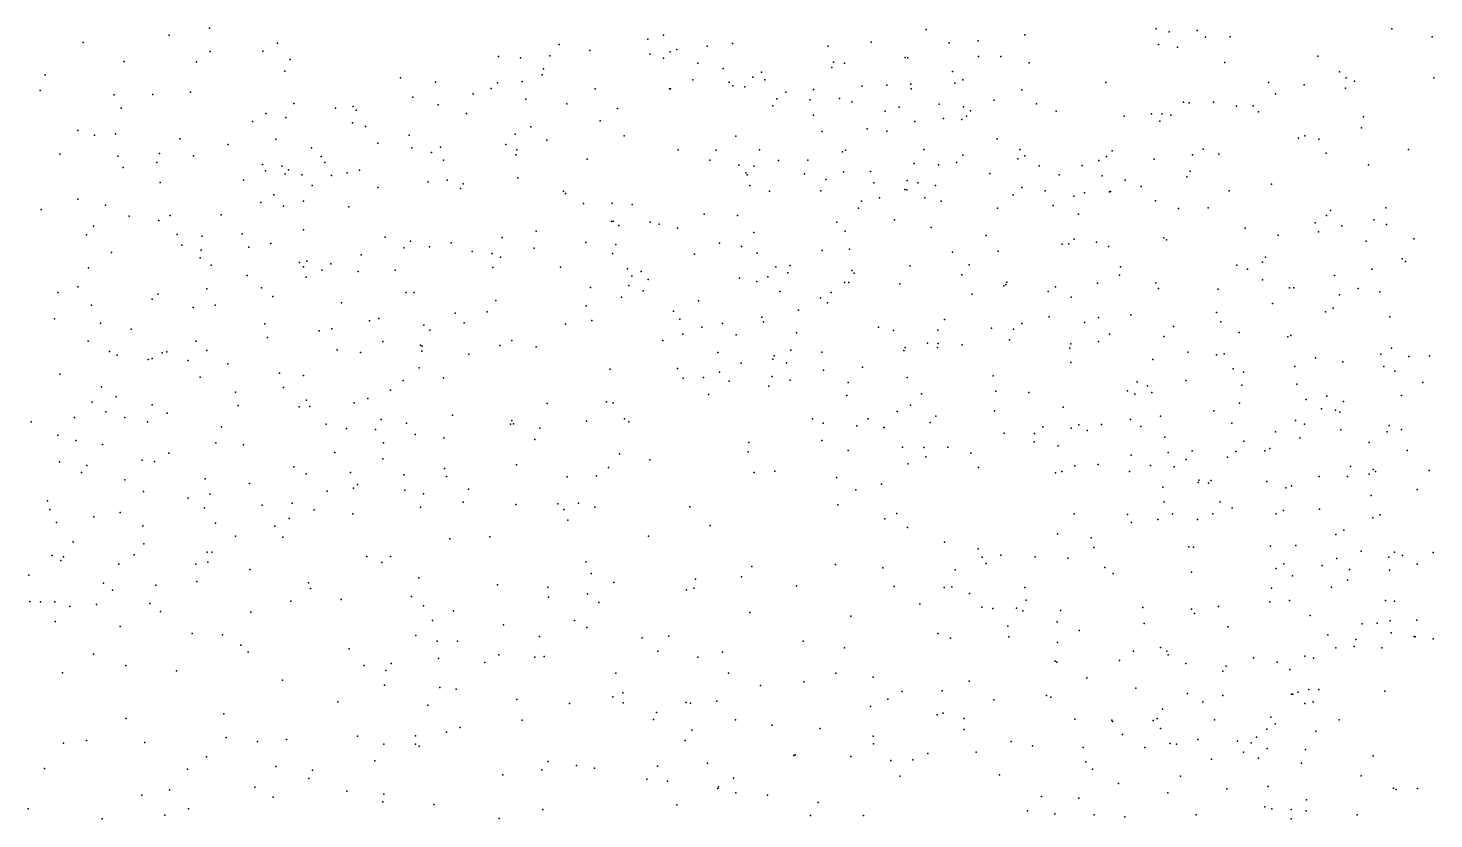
# Model space of a CAD drawing. Header units: metres. Extents: x -23.9 to 23.9, y -28.5 to 28.5.
# Drawn here: x -4.484 to -2.993, y 0.013 to 0.851 of the extents above; entities that cross this region are included whole.
import ezdxf

# ---------------------------------------------------------------- set-up
doc = ezdxf.new("R2010")
doc.units = ezdxf.units.M

msp = doc.modelspace()

# ---------------------------------------------------------------- linework, layer by layer
for p in [(-4.2916, 0.8506, 27.2828), (-3.2875, 0.8498, 25.1415), (-3.0378, 0.85, 27.8034), (-4.4256, 0.8354, 27.0883), (-4.3344, 0.8432, 27.186), (-3.8268, 0.8388, -9.1195), (-3.81, 0.8431, -9.0171), (-3.59, 0.8359, 26.3895), (-3.5315, 0.8492, 24.8293), (-3.5071, 0.8349, -6.6444), (-3.4763, 0.8371, 24.9382), (-3.427, 0.8434, 11.3718), (-3.274, 0.8466, -9.2081), (-3.244, 0.8481, 27.7442), (-3.2352, 0.8411, -5.3728), (-3.209, 0.8413, -9.4995), (-2.9948, 0.8415, 12.1746), (-4.2908, 0.8259, -6.9426), (-4.2351, 0.8263, 25.1664), (-4.2195, 0.8347, 25.0382), (-3.9852, 0.8206, -9.0653), (-3.9307, 0.8211, -8.943), (-3.9206, 0.8333, -9.0406), (-3.8883, 0.8268, -9.1637), (-3.8245, 0.8229, -9.2271), (-3.8029, 0.8255, -6.4762), (-3.7958, 0.8281, 25.39), (-3.7639, 0.8316, -8.9529), (-3.7368, 0.8343, -5.4971), (-3.6354, 0.8316, 11.8376), (-3.476, 0.8205, 26.0579), (-3.4525, 0.8205, 21.7764), (-3.2851, 0.8333, 10.8537), (-3.2649, 0.8306, -9.0874), (-3.1163, 0.8208, 10.8123), (-4.3822, 0.8154, 24.4191), (-4.3055, 0.8148, 24.536), (-4.206, 0.8175, 27.5222), (-3.9617, 0.8192, -9.1502), (-3.9374, 0.8075, 27.7693), (-3.81, 0.8186, -8.8713), (-3.7736, 0.8134, 18.2177), (-3.7467, 0.8077, -9.2573), (-3.6314, 0.809, 3.3098), (-3.6299, 0.8146, -9.1292), (-3.6181, 0.8135, -9.0131), (-3.5539, 0.8194, 24.414), (-3.551, 0.8191, 26.3062), (-3.4223, 0.8137, 10.9232), (-3.2147, 0.8142, -8.9133), (-4.4658, 0.8012, 27.1666), (-4.2115, 0.8049, 24.9351), (-4.0891, 0.7979, -6.8023), (-4.052, 0.7935, -9.0173), (-3.9861, 0.7925, -6.666), (-3.96, 0.794, -5.8323), (-3.9389, 0.8012, -8.8641), (-3.7788, 0.7959, -5.5447), (-3.7404, 0.7932, -6.5078), (-3.7154, 0.7988, -26.547), (-3.7062, 0.8039, 27.8307), (-3.7025, 0.7957, -8.8386), (-3.5731, 0.7903, 24.5973), (-3.5477, 0.7911, 11.0213), (-3.5037, 0.8048, 13.2984), (-3.5011, 0.7923, 26.1331), (-3.4928, 0.7957, 26.5043), (-3.341, 0.7931, 12.1178), (-3.1686, 0.7931, -6.6215), (-3.1308, 0.7904, 25.2192), (-3.0932, 0.8042, -6.5952), (-3.086, 0.7978, 23.9339), (-3.0774, 0.7943, 12.1817), (-2.9931, 0.7979, -8.6565), (-4.4712, 0.7846, -5.647), (-4.3928, 0.7799, -5.6616), (-4.3517, 0.7803, 27.2459), (-4.3116, 0.7826, -5.6903), (-4.0759, 0.7774, -9.1615), (-4.0121, 0.7811, 25.3343), (-3.993, 0.7865, -9.2511), (-3.9562, 0.7753, -9.318), (-3.8826, 0.7863, -9.3119), (-3.8036, 0.7862, 27.8256), (-3.8027, 0.7864, -9.3364), (-3.7364, 0.7893, 11.5016), (-3.7237, 0.7885, 11.3712), (-3.6898, 0.7757, 11.7366), (-3.6805, 0.7826, -6.5474), (-3.6509, 0.7854, -9.2865), (-3.6236, 0.7759, 27.8431), (-3.5995, 0.789, -8.8903), (-3.5475, 0.7864, 24.7633), (-3.4299, 0.7851, 12.0623), (-3.1609, 0.7809, 12.1739), (-3.0868, 0.7871, -8.7331), (-4.3853, 0.7657, -6.969), (-4.2022, 0.7708, 24.7264), (-4.158, 0.7657, 23.0004), (-4.1392, 0.7676, -5.7958), (-4.1359, 0.7635, 25.3319), (-4.0492, 0.7692, -6.7512), (-3.9126, 0.7702, -5.7458), (-3.8587, 0.7653, 25.3871), (-3.6941, 0.7681, 11.2596), (-3.6544, 0.7747, 25.5215), (-3.6105, 0.7726, 11.1009), (-3.5749, 0.7626, -5.4357), (-3.5601, 0.767, -6.5983), (-3.5179, 0.77, -8.9451), (-3.4921, 0.7671, -9.0142), (-3.4845, 0.763, -9.0989), (-3.4594, 0.7744, 27.8147), (-3.4145, 0.7702, 25.0126), (-3.3937, 0.7627, -5.3924), (-3.2588, 0.7721, 12.1492), (-3.2526, 0.7714, -9), (-3.2268, 0.7722, 23.9975), (-3.2026, 0.768, -9.5316), (-3.1849, 0.7682, -5.4082), (-3.1792, 0.7618, 7.9857), (-4.2459, 0.7515, -5.7261), (-4.2317, 0.7603, -6.9026), (-4.2106, 0.756, 24.6155), (-4.14, 0.7501, -8.9879), (-4.1261, 0.7464, -9.2139), (-4.019, 0.7603, -8.8172), (-3.9509, 0.746, -6.5925), (-3.8771, 0.7524, 1.5035), (-3.6509, 0.7583, 9.2798), (-3.5435, 0.7516, 25.7208), (-3.5133, 0.7549, -9.2322), (-3.4938, 0.7538, 24.2771), (-3.4886, 0.7573, 25.9684), (-3.3217, 0.7574, -5.3931), (-3.2927, 0.7599, 26.5658), (-3.2836, 0.752, -9.1096), (-3.2816, 0.7598, -9.2324), (-3.2721, 0.7584, -9.3211), (-3.0676, 0.7567, -9.7089), (-4.4313, 0.7421, 10.7275), (-4.4135, 0.737, 27.2065), (-4.3913, 0.7387, 9.0395), (-4.3229, 0.7334, 27.3804), (-4.2212, 0.7329, 25.0138), (-4.0798, 0.737, -9.2944), (-3.9673, 0.7383, -9.3863), (-3.9338, 0.732, -5.8565), (-3.8517, 0.7365, -8.6987), (-3.7334, 0.7362, -9.4115), (-3.6418, 0.7411, -9.3811), (-3.5942, 0.7439, -8.7753), (-3.5734, 0.7414, -9.3253), (-3.4563, 0.7333, -8.9436), (-3.1366, 0.7341, 27.8047), (-3.1298, 0.7363, 10.8097), (-3.1152, 0.733, -9.6542), (-3.0697, 0.7449, -5.4695), (-4.4504, 0.7169, -6.9674), (-4.3444, 0.7178, -6.9384), (-4.2716, 0.7274, 25.2439), (-4.1832, 0.7238, -9.1019), (-4.1132, 0.7287, -8.8361), (-4.0768, 0.7236, 18.3695), (-4.056, 0.7188, -8.7529), (-4.0464, 0.7245, -9.3582), (-3.9774, 0.7274, 7.9052), (-3.9668, 0.7163, -8.697), (-3.9655, 0.7217, -6.0062), (-3.7947, 0.7217, -9.4451), (-3.7543, 0.7213, -27.8032), (-3.7082, 0.7217, -5.5372), (-3.6204, 0.7196, -5.4843), (-3.6169, 0.7212, -6.5446), (-3.5341, 0.722, 24.4167), (-3.4928, 0.7159, 12.0153), (-3.4323, 0.722, -9.1334), (-3.3342, 0.7205, -6.6115), (-3.249, 0.7165, -5.4298), (-3.2377, 0.7222, -8.8624), (-3.221, 0.7171, 27.7853), (-3.1074, 0.718, -8.7576), (-3.0199, 0.7219, -6.511), (-4.3887, 0.7149, 16.7279), (-4.383, 0.7029, 27.3057), (-4.3475, 0.7083, 24.3267), (-4.3084, 0.7152, -5.7106), (-4.2355, 0.7062, 27.5243), (-4.2148, 0.7042, -9.0303), (-4.1731, 0.7147, 24.7998), (-4.1694, 0.7082, -8.8823), (-4.0433, 0.7106, 25.371), (-3.8909, 0.7118, -6.4793), (-3.7609, 0.7107, -5.5939), (-3.7302, 0.7053, 11.5295), (-3.7142, 0.7042, 25.5265), (-3.6883, 0.7102, -6.495), (-3.6571, 0.7105, 26.3328), (-3.5442, 0.7071, -8.7426), (-3.5184, 0.7057, -6.5741), (-3.4993, 0.7081, 24.8362), (-3.4344, 0.712, -9.2181), (-3.4268, 0.7154, -6.5987), (-3.4116, 0.7048, 24.1882), (-3.3662, 0.705, 12.102), (-3.3485, 0.7104, 2.6199), (-3.3402, 0.7145, 25.0713), (-3.2898, 0.7117, -8.9351), (-3.0624, 0.7057, 25.2203), (-4.3439, 0.6869, -15.9933), (-4.2556, 0.6894, 25.1148), (-4.232, 0.6993, 24.4527), (-4.2112, 0.6963, -8.9589), (-4.2078, 0.7005, -6.8614), (-4.1937, 0.695, 24.533), (-4.1622, 0.6943, -9.2794), (-4.1454, 0.6973, -5.8197), (-4.1326, 0.7, -6.8074), (-4.0597, 0.6876, -5.8985), (-4.0394, 0.6894, -6.6936), (-3.9644, 0.6919, -9.4544), (-3.7226, 0.6974, 26.4383), (-3.7213, 0.695, -8.6472), (-3.6605, 0.6962, 11.8006), (-3.638, 0.6902, 11.1529), (-3.6193, 0.6983, 26.4613), (-3.5904, 0.6985, 26.2117), (-3.5869, 0.6865, 2.2198), (-3.5516, 0.6892, 25.8167), (-3.5402, 0.6867, -5.4742), (-3.4639, 0.6966, -9.3029), (-3.3904, 0.6952, -8.9982), (-3.3449, 0.694, 24.1116), (-3.3206, 0.6896, 27.7886), (-3.2552, 0.6931, -6.5809), (-3.2514, 0.6989, -9.4533), (-4.2234, 0.674, 25.4034), (-4.1826, 0.6837, 27.6048), (-4.1132, 0.6818, -8.7356), (-4.0254, 0.6805, -8.6802), (-4.0227, 0.6855, -5.9581), (-3.9162, 0.6778, -8.6282), (-3.9141, 0.6752, 27.806), (-3.7187, 0.6839, -9.4833), (-3.6978, 0.6777, 11.2953), (-3.6434, 0.6783, -8.6435), (-3.5542, 0.6795, 26.0651), (-3.5522, 0.6791, 11.0335), (-3.5217, 0.6839, -9.3921), (-3.4393, 0.6738, 10.94), (-3.4299, 0.6818, -8.8384), (-3.4054, 0.6781, 24.9742), (-3.375, 0.6725, -8.9168), (-3.3635, 0.676, -9.141), (-3.3372, 0.6772, -5.4444), (-3.3359, 0.6774, -9.2146), (-3.3036, 0.6828, 10.8611), (-3.2101, 0.678, 10.8286), (-3.1652, 0.6851, -6.5538), (-4.47, 0.6585, 27.2812), (-4.4312, 0.6693, 18.3053), (-4.4017, 0.663, -5.6957), (-4.2372, 0.6659, -5.7672), (-4.2131, 0.6618, 23.9069), (-4.1919, 0.6672, -8.8213), (-4.1439, 0.6613, 24.619), (-3.8948, 0.6646, -5.8908), (-3.8646, 0.665, 25.4551), (-3.8433, 0.6636, -6.3819), (-3.6032, 0.6598, 27.8575), (-3.6, 0.6673, 11.8836), (-3.581, 0.6706, -9.446), (-3.5329, 0.6708, 24.6433), (-3.5155, 0.6671, 26.4944), (-3.4559, 0.6597, 24.8921), (-3.3969, 0.6627, -9.275), (-3.2883, 0.6677, -8.8357), (-3.2639, 0.6596, 24.0672), (-3.2324, 0.6601, 26.5536), (-3.1027, 0.6575, 23.982), (-3.0439, 0.6603, -9.7183), (-4.3768, 0.6514, 27.3899), (-4.3453, 0.6466, 25.4461), (-4.3333, 0.6519, -6.9087), (-4.2793, 0.6528, -9.022), (-3.8654, 0.6455, -8.5803), (-3.8636, 0.6462, -9.5346), (-3.8575, 0.6414, -5.8253), (-3.8243, 0.6448, 12.4244), (-3.8148, 0.6427, -5.7261), (-3.7669, 0.6535, -5.6571), (-3.7317, 0.6519, -6.4027), (-3.6264, 0.6451, -5.5417), (-3.5651, 0.6474, -8.647), (-3.3701, 0.6534, 26.5453), (-3.119, 0.6442, -9.63), (-3.1071, 0.6521, -6.5052), (-3.0907, 0.6411, -5.5358), (-3.0568, 0.6475, 10.8115), (-3.0433, 0.6425, 27.848), (-4.4221, 0.6315, 23.3298), (-4.4145, 0.6407, 25.3903), (-4.326, 0.6319, -5.7375), (-4.2994, 0.63, -9.1123), (-4.2569, 0.6325, -8.8511), (-4.1917, 0.6368, -9.3628), (-4.1054, 0.6289, -9.458), (-3.981, 0.6288, -6.5411), (-3.945, 0.6353, -6.1152), (-3.7951, 0.6387, -8.5662), (-3.7143, 0.6339, 11.389), (-3.6173, 0.6355, -9.5153), (-3.5261, 0.6392, 24.564), (-3.4678, 0.6307, -5.4925), (-3.3744, 0.6271, -5.4813), (-3.2794, 0.6282, 25.0777), (-3.1933, 0.6385, -5.4933), (-3.1581, 0.6313, -9.5715), (-3.1156, 0.6349, -8.7867), (-3.0143, 0.6274, -5.6001), (-4.3954, 0.6127, 25.5152), (-4.3208, 0.6207, 25.2344), (-4.3004, 0.6153, -8.91), (-4.2498, 0.6184, 27.522), (-4.2265, 0.6222, -8.7766), (-4.0856, 0.6177, -5.9212), (-4.0783, 0.6248, 27.7156), (-4.0582, 0.6187, -8.6159), (-4.0354, 0.6232, -6.6485), (-4.013, 0.6138, -6.0293), (-3.9918, 0.6116, -8.5751), (-3.9473, 0.6174, -6.451), (-3.8925, 0.6233, -6.0157), (-3.8642, 0.6116, 23.7318), (-3.8605, 0.6214, -6.3257), (-3.7508, 0.6227, 27.8563), (-3.7272, 0.6192, -9.5585), (-3.7108, 0.6121, 26.2881), (-3.6417, 0.6151, 11.813), (-3.6129, 0.6164, 26.1266), (-3.5037, 0.6131, 24.456), (-3.4551, 0.6142, -9.4289), (-3.3874, 0.6216, -9.3457), (-3.3802, 0.6221, 24.1949), (-3.351, 0.6238, -8.8377), (-3.3382, 0.6191, -6.5414), (-3.2766, 0.6261, 12.1283), (-3.0648, 0.6249, -8.7273), (-4.4198, 0.5966, -6.9165), (-4.3016, 0.6073, -9.2226), (-4.2897, 0.5995, 24.2799), (-4.1961, 0.6022, 17.0649), (-4.1917, 0.5975, -6.8022), (-4.1884, 0.6038, -8.706), (-4.1629, 0.6009, -5.8515), (-4.1308, 0.6102, 24.5417), (-3.9911, 0.597, 27.7769), (-3.9828, 0.6079, -9.5476), (-3.9192, 0.5973, -6.1791), (-3.7771, 0.6109, -6.3152), (-3.6908, 0.5975, 25.668), (-3.6758, 0.5991, 11.7203), (-3.5484, 0.5986, -5.544), (-3.4861, 0.5998, 24.7538), (-3.3256, 0.5978, 22.7633), (-3.2022, 0.5995, -6.5048), (-3.1748, 0.6027, 27.8054), (-3.1716, 0.608, -8.8723), (-3.0269, 0.6061, -6.4163), (-3.0231, 0.6032, 23.9792), (-4.2516, 0.5884, -9.361), (-4.1891, 0.5867, -9.4256), (-4.1723, 0.5941, 25.0473), (-4.134, 0.5926, -8.6404), (-4.0947, 0.5942, 24.7894), (-3.8484, 0.5956, 16.6003), (-3.8436, 0.5878, -9.5896), (-3.8338, 0.5927, 25.5356), (-3.8265, 0.5843, -5.8685), (-3.7296, 0.5855, 26.463), (-3.7112, 0.582, 11.4691), (-3.6994, 0.587, 11.6353), (-3.6784, 0.5912, 26.2076), (-3.6105, 0.5937, 25.9017), (-3.6079, 0.591, -5.5854), (-3.4936, 0.5892, -6.4949), (-3.4459, 0.5815, 12.0212), (-3.3264, 0.5887, -9.3724), (-3.1909, 0.5952, 24.0478), (-3.1748, 0.5838, -5.5476), (-3.0985, 0.5884, 26.5153), (-3.0588, 0.5951, -9.6898), (-4.4523, 0.5704, 24.1614), (-4.4312, 0.5764, -5.7309), (-4.3459, 0.5685, -8.9834), (-4.2945, 0.5744, -9.2935), (-4.2364, 0.5753, 25.428), (-4.0829, 0.5703, -9.5308), (-4.0744, 0.5704, 23.2892), (-3.8876, 0.5757, -6.2519), (-3.8468, 0.578, -8.5192), (-3.8316, 0.5721, -6.1589), (-3.6867, 0.5714, -5.6728), (-3.6321, 0.5706, -8.5392), (-3.618, 0.5812, 1.8137), (-3.6134, 0.5809, 11.1507), (-3.5593, 0.5796, -9.538), (-3.4829, 0.5686, 24.655), (-3.4493, 0.5775, 16.1925), (-3.447, 0.579, 24.356), (-3.4021, 0.5716, 24.8998), (-3.3945, 0.5765, -8.7072), (-3.3499, 0.5803, 24.98), (-3.2881, 0.5805, -8.8107), (-3.2853, 0.5748, 2.9602), (-3.2218, 0.574, -9.4951), (-3.1462, 0.5754, -6.4532), (-3.1415, 0.5754, 25.1288), (-3.0933, 0.5679, -8.7737), (-3.0733, 0.5746, 12.1568), (-3.0504, 0.571, -5.6367), (-4.4167, 0.5569, 25.4224), (-4.3525, 0.5632, -9.1119), (-4.3089, 0.5545, 20.927), (-4.2857, 0.5571, -6.8343), (-4.2245, 0.5662, 25.1353), (-4.1514, 0.5596, -6.7342), (-3.988, 0.5619, -6.1983), (-3.8922, 0.5564, 27.8154), (-3.8547, 0.5656, -6.0672), (-3.7729, 0.5616, -5.8148), (-3.6669, 0.5516, 25.832), (-3.6435, 0.5649, -6.3835), (-3.6361, 0.5594, 27.8612), (-3.3778, 0.5654, -5.538), (-3.1641, 0.5586, 10.8459), (-3.1, 0.5537, 24.0394), (-4.456, 0.5426, 12.0827), (-4.4071, 0.5381, -6.8718), (-4.2328, 0.5372, 27.5389), (-4.1218, 0.5404, -8.5827), (-4.1118, 0.5429, -5.9572), (-4.031, 0.5487, 25.471), (-4.0215, 0.5384, -6.1355), (-3.9972, 0.5499, -6.4424), (-3.914, 0.537, -8.5004), (-3.8861, 0.5406, 26.3674), (-3.7994, 0.5507, 26.2938), (-3.7929, 0.5422, -5.9561), (-3.7476, 0.5376, 27.8502), (-3.7059, 0.5442, -6.2833), (-3.704, 0.5395, -9.614), (-3.5122, 0.5418, 11.9527), (-3.4299, 0.5376, 24.7849), (-3.401, 0.5445, -6.4612), (-3.3636, 0.5388, -9.4148), (-3.3487, 0.544, 26.5553), (-3.3146, 0.5469, -6.4684), (-3.2236, 0.5493, 26.5546), (-3.2189, 0.5395, -6.4376), (-3.1079, 0.55, -6.3954), (-3.0397, 0.5445, -6.3448), (-4.3747, 0.5317, 24.1889), (-4.2299, 0.5227, -5.8597), (-4.1752, 0.5299, -5.9067), (-4.1617, 0.5319, 24.4059), (-4.0642, 0.5359, -6.5961), (-4.0579, 0.5304, -6.0629), (-3.7895, 0.5264, -8.4797), (-3.7695, 0.5338, -6.1241), (-3.733, 0.5255, 13.1311), (-3.6692, 0.5278, 11.319), (-3.5822, 0.5337, 11.8528), (-3.5663, 0.5303, 26.4958), (-3.519, 0.5306, -5.6161), (-3.4623, 0.5328, -9.5181), (-3.4388, 0.5314, -8.6178), (-3.3372, 0.5261, 12.0712), (-3.2794, 0.5239, 24.9943), (-3.2694, 0.5343, -26.5305), (-3.1995, 0.5281, -8.9141), (-3.1481, 0.5236, -8.84), (-3.1447, 0.5248, -9.5367), (-4.4203, 0.5187, -5.7729), (-4.3975, 0.5078, -9.0472), (-4.3368, 0.5076, -5.8141), (-4.3056, 0.519, -9.3602), (-4.2945, 0.5091, 24.2366), (-4.1563, 0.5095, -9.5299), (-4.1315, 0.5069, -6.6616), (-4.1077, 0.5186, 24.5066), (-4.0677, 0.5145, 24.6751), (-4.0663, 0.5081, -9.584), (-4.0661, 0.5135, 24.789), (-3.9835, 0.5143, -8.5015), (-3.9708, 0.5197, 25.551), (-3.9451, 0.5129, -9.6271), (-3.8107, 0.5195, -9.642), (-3.6752, 0.5094, 11.6064), (-3.6422, 0.5071, -8.4906), (-3.5553, 0.5088, 27.8463), (-3.5539, 0.5123, -6.3633), (-3.53, 0.5169, 18.0965), (-3.5194, 0.512, 11.06), (-3.5187, 0.5165, -9.5662), (-3.4935, 0.5148, 21.563), (-3.4431, 0.5203, 26.5246), (-3.3793, 0.5114, 24.3122), (-3.3781, 0.5159, -8.663), (-3.3489, 0.5186, 10.9233), (-3.254, 0.5071, 27.786), (-3.0381, 0.5115, -8.7481), (-4.3895, 0.5041, -9.1399), (-4.3567, 0.4995, -9.2734), (-4.3524, 0.5006, 27.4869), (-4.3418, 0.5066, 25.3984), (-4.3141, 0.4982, -6.8035), (-4.2721, 0.4948, 25.3032), (-4.0167, 0.505, -6.2743), (-3.7526, 0.5068, -6.0199), (-3.7277, 0.4955, 25.9851), (-3.6943, 0.4997, -5.8304), (-3.6928, 0.5032, -6.2068), (-3.6797, 0.4958, 11.4575), (-3.3781, 0.4962, -5.6293), (-3.291, 0.4993, -9.4774), (-3.2236, 0.5043, -9.4278), (-3.2156, 0.5053, 12.1111), (-3.1404, 0.4921, 26.5414), (-3.1187, 0.5012, -5.6935), (-3.0895, 0.4968, -9.5974), (-3.0495, 0.5051, -5.7424), (-3.0462, 0.492, -9.6532), (-3.0196, 0.5026, 24.0488), (-2.9979, 0.5034, -6.1947), (-4.4504, 0.4838, -6.8421), (-4.3013, 0.4807, -8.7101), (-4.2173, 0.4848, 24.2994), (-4.1919, 0.4826, -8.5917), (-4.0692, 0.4906, 24.8845), (-4.0434, 0.48, -6.2111), (-3.8667, 0.4893, 26.243), (-3.7952, 0.49, 26.1657), (-3.7891, 0.4796, 25.7803), (-3.7678, 0.4804, 26.0747), (-3.7506, 0.486, 25.8797), (-3.6949, 0.4813, -5.9044), (-3.6759, 0.4777, -9.6531), (-3.6403, 0.488, 7.8639), (-3.5992, 0.4912, -6.2989), (-3.5516, 0.4805, -5.7068), (-3.4603, 0.482, -8.5615), (-3.2561, 0.4772, -8.7713), (-3.2061, 0.4895, 10.8778), (-3.195, 0.4859, -6.3553), (-3.0346, 0.487, -5.8086), (-4.4059, 0.4704, -8.9248), (-4.264, 0.4648, -5.8838), (-4.2131, 0.4696, -9.5175), (-4.0997, 0.4671, 24.9969), (-4.0862, 0.477, -6.5482), (-3.7623, 0.4622, 26.4581), (-3.7403, 0.4766, -8.4521), (-3.6984, 0.4713, -5.9905), (-3.6141, 0.475, -5.7817), (-3.5366, 0.4632, 11.8736), (-3.4578, 0.4657, 27.8199), (-3.4228, 0.4645, -6.342), (-3.318, 0.4662, 24.8981), (-3.3103, 0.4626, -8.6918), (-3.3078, 0.4756, 24.2523), (-3.2968, 0.4716, -6.3566), (-3.2922, 0.4646, -5.6804), (-3.1969, 0.4722, -5.6892), (-3.1386, 0.4733, 27.8028), (-3.0047, 0.4752, -6.0872), (-4.416, 0.4541, 26.1939), (-4.3905, 0.46, 16.3874), (-4.3525, 0.4513, -9.3622), (-4.261, 0.4506, 27.5038), (-4.1965, 0.4492, 25.3988), (-4.1886, 0.4562, 25.1512), (-4.1853, 0.4496, -5.9796), (-4.1381, 0.4535, 25.0807), (-4.1235, 0.458, -6.0427), (-3.9335, 0.4529, 26.2907), (-3.8704, 0.4545, 26.3698), (-3.8635, 0.4535, -8.438), (-3.6157, 0.4612, -6.2092), (-3.5481, 0.4509, 11.1383), (-3.3861, 0.449, -9.5214), (-3.1991, 0.4531, -9.3563), (-3.1285, 0.4572, -9.5202), (-3.1124, 0.4473, 10.8815), (-3.1066, 0.4605, -8.8331), (-3.0889, 0.455, 25.0639), (-3.0275, 0.4614, -5.9257), (-4.4807, 0.4335, -5.8305), (-4.4348, 0.438, -9.0326), (-4.4014, 0.4438, 5.6706), (-4.3814, 0.4378, -8.8102), (-4.3572, 0.4335, -6.7674), (-4.3365, 0.4427, 24.183), (-4.1094, 0.4357, -6.1162), (-4.0337, 0.4404, 25.5561), (-3.9708, 0.4348, 26.2031), (-3.8919, 0.4339, -9.6808), (-3.8516, 0.4364, 27.8107), (-3.847, 0.4333, 26.0206), (-3.6522, 0.4367, 11.5434), (-3.5932, 0.4364, -5.866), (-3.5623, 0.4444, -9.6323), (-3.5273, 0.4328, -5.8068), (-3.5213, 0.4393, -8.4977), (-3.459, 0.4451, -5.7318), (-3.3147, 0.436, 27.7713), (-3.2829, 0.4394, 26.573), (-3.2265, 0.445, -6.2897), (-3.1399, 0.4349, 24.1564), (-3.0973, 0.4458, -5.8437), (-3.0928, 0.4435, -6.1716), (-4.4525, 0.4191, 27.4752), (-4.2788, 0.428, -9.4767), (-4.1679, 0.4309, -6.6058), (-4.1462, 0.4262, -8.5259), (-4.1155, 0.4253, -6.506), (-4.0828, 0.432, -6.4128), (-4.0735, 0.4199, -9.6323), (-3.9725, 0.431, -9.6687), (-3.9693, 0.4313, 27.7615), (-3.9414, 0.4268, -16.5839), (-3.6407, 0.432, 11.3855), (-3.6049, 0.4292, -5.9597), (-3.5763, 0.4275, 11.7788), (-3.5759, 0.4274, -6.1369), (-3.4488, 0.4212, 26.5428), (-3.4165, 0.4209, 11.0242), (-3.4078, 0.4281, -6.2639), (-3.3777, 0.4268, 24.6362), (-3.3696, 0.4301, -5.744), (-3.3608, 0.4242, 24.4361), (-3.3457, 0.4306, 24.7821), (-3.3038, 0.4283, 12.0366), (-3.2074, 0.4318, -5.7798), (-3.1609, 0.4226, -6.181), (-3.1303, 0.4309, 16.9101), (-3.0918, 0.425, -6.0254), (-3.0428, 0.4229, 27.8225), (-3.0406, 0.4296, -9.6116), (-3.0276, 0.4253, 12.0978), (-4.4333, 0.4136, -9.1675), (-4.4049, 0.4094, -9.276), (-4.2847, 0.4112, -5.942), (-4.2556, 0.409, 7.8334), (-4.107, 0.411, -6.2), (-4.043, 0.4163, 24.8007), (-3.9465, 0.4148, 25.6157), (-3.7196, 0.4113, -9.6889), (-3.642, 0.4137, -9.676), (-3.6144, 0.4031, 11.6427), (-3.5566, 0.4064, -6.0107), (-3.5341, 0.4061, -6.0812), (-3.5084, 0.4065, -6.163), (-3.417, 0.412, -5.8111), (-3.3916, 0.408, 13.34), (-3.2785, 0.4172, 10.9474), (-3.2496, 0.4026, -6.1781), (-3.1945, 0.4129, 24.2188), (-3.1725, 0.4028, -5.9472), (-3.167, 0.405, 24.957), (-3.1352, 0.4164, -6.0835), (-3.0617, 0.4116, 26.4792), (-3.0216, 0.4031, 24.1376), (-4.4506, 0.391, -5.8846), (-4.3629, 0.3929, -8.7338), (-4.3497, 0.3914, -6.7054), (-4.3347, 0.4001, -9.4175), (-4.1587, 0.4009, 25.3266), (-4.1076, 0.3941, -6.3242), (-3.9659, 0.3878, -8.4288), (-3.8568, 0.3995, 25.9022), (-3.8247, 0.3931, -9.7032), (-3.7202, 0.4016, 27.8248), (-3.5505, 0.3887, 11.2143), (-3.5319, 0.3962, 27.8164), (-3.4842, 0.4002, -5.8788), (-3.3492, 0.3882, -6.1693), (-3.3143, 0.3979, -5.8403), (-3.275, 0.4009, -8.7007), (-3.2557, 0.3933, -9.4348), (-3.212, 0.396, -6.1091), (-3.2032, 0.4018, -5.8754), (-4.4273, 0.3798, -6.7295), (-4.4215, 0.387, -8.86), (-4.2963, 0.373, -8.6288), (-4.202, 0.3856, 25.2437), (-4.1891, 0.3782, -6.5196), (-4.1421, 0.3795, -6.394), (-4.0856, 0.3773, -8.4705), (-4.0422, 0.3839, 25.4416), (-4.0402, 0.3755, 24.6563), (-3.9123, 0.3752, 25.9723), (-3.881, 0.3762, -20.8123), (-3.8683, 0.385, 22.2965), (-3.7141, 0.3798, -8.4158), (-3.692, 0.381, 26.5041), (-3.6265, 0.3745, -8.4308), (-3.476, 0.3849, -6.0213), (-3.3942, 0.3794, 11.9479), (-3.3877, 0.3806, -6.0711), (-3.3738, 0.3869, -5.8839), (-3.3158, 0.3806, 24.4946), (-3.2935, 0.387, -6.1115), (-3.2684, 0.3856, -5.9534), (-3.1149, 0.3755, -9.4654), (-3.0847, 0.3755, 24.9646), (-3.0815, 0.3861, -8.8169), (-3.0616, 0.3779, -9.5326), (-3.0576, 0.3827, 26.1726), (-3.0549, 0.3806, 26.021), (-2.998, 0.3818, 25.007), (-4.3812, 0.3718, -9.3677), (-4.3614, 0.3596, 27.5192), (-4.249, 0.3681, -6.5976), (-4.1667, 0.36, 27.5622), (-4.1389, 0.3629, -15.5793), (-4.1346, 0.367, 25.1308), (-4.0845, 0.361, 12.1457), (-4.0169, 0.3621, 26.0718), (-3.606, 0.3613, 11.5001), (-3.579, 0.3672, 11.3171), (-3.2806, 0.3643, 24.7319), (-3.2429, 0.3689, 27.7439), (-3.2423, 0.3715, 12.022), (-3.2321, 0.3682, 24.3422), (-3.2292, 0.3712, 16.4512), (-3.1703, 0.3702, 26.1708), (-3.15, 0.3633, 26.458), (-3.144, 0.3657, 25.979), (-3.011, 0.3615, 26.2875), (-4.4634, 0.3496, -9.1045), (-4.3141, 0.3526, -9.4744), (-4.2912, 0.3567, -6.0136), (-4.2357, 0.3451, -9.5597), (-4.2038, 0.347, -6.1685), (-4.0678, 0.3429, 4.4994), (-4.0645, 0.3569, 24.5331), (-4.0227, 0.3481, -9.6804), (-3.9666, 0.3457, 25.4783), (-3.922, 0.3463, 25.5736), (-3.9002, 0.347, -9.7107), (-3.8828, 0.3431, 27.7641), (-3.7821, 0.3434, 27.7967), (-3.6252, 0.3454, -9.6944), (-3.279, 0.3487, 24.6326), (-3.2197, 0.3486, 24.8011), (-3.0595, 0.3552, 24.2196), (-4.4607, 0.3406, -6.6805), (-4.4141, 0.3328, 24.1155), (-4.3864, 0.3374, -5.9853), (-4.2967, 0.3421, 1.4204), (-4.2069, 0.3309, -6.3711), (-4.1807, 0.34, 16.718), (-4.1396, 0.3357, -9.6312), (-3.9159, 0.3406, -8.4041), (-3.9116, 0.329, 26.2942), (-3.5752, 0.3306, 26.5442), (-3.5626, 0.3362, 11.6569), (-3.3746, 0.336, -9.5628), (-3.318, 0.335, -9.5131), (-3.2857, 0.3298, 26.2216), (-3.2703, 0.3358, 26.6154), (-3.2439, 0.3297, 24.5002), (-3.2276, 0.336, 10.9834), (-3.2071, 0.3423, -9.3734), (-3.1603, 0.336, -8.7704), (-3.1525, 0.3394, 25.8909), (-3.1144, 0.3408, 27.7661), (-3.0578, 0.3315, -9.4751), (-3.0502, 0.3348, 25.8439), (-4.4539, 0.3266, -8.8904), (-4.3623, 0.323, -6.61), (-4.2853, 0.3261, -6.5406), (-4.2224, 0.3229, -6.2459), (-3.7606, 0.3235, -9.7246), (-3.5512, 0.3214, -8.4387), (-3.3924, 0.3146, -8.5311), (-3.3136, 0.3266, 11.958), (-3.097, 0.3139, 12.0149), (-3.0886, 0.3187, 24.8753), (-4.4363, 0.3062, -8.8207), (-4.3613, 0.3039, -9.4356), (-4.2641, 0.3123, -6.1493), (-4.2139, 0.3112, 3.4415), (-4.0368, 0.3092, 27.662), (-3.9944, 0.3115, 25.3547), (-3.8259, 0.3122, 26.354), (-3.5122, 0.3058, -9.6682), (-3.4764, 0.2989, 27.7657), (-3.3564, 0.3105, 26.1594), (-3.3538, 0.3002, 25.9623), (-3.2528, 0.301, 25.8552), (-3.2481, 0.3007, 26.3648), (-3.1664, 0.3015, 24.7552), (-3.1394, 0.3023, 25.7909), (-4.4583, 0.2916, -6.5956), (-4.4493, 0.2864, 27.5196), (-4.4463, 0.2904, 9.244), (-4.3715, 0.2925, -6.0948), (-4.2941, 0.2954, -6.471), (-4.2934, 0.2847, 24.1958), (-4.2889, 0.2952, -9.5329), (-4.1247, 0.2906, 26.1194), (-4.1088, 0.2844, 25.1573), (-4.0996, 0.2908, 24.4253), (-3.8926, 0.2849, 25.7489), (-3.4721, 0.2898, -8.469), (-3.4525, 0.292, 11.7974), (-3.416, 0.2902, -9.607), (-3.3812, 0.289, 11.8648), (-3.0961, 0.2885, -8.8879), (-3.0703, 0.2963, 26.5445), (-3.0407, 0.2898, 24.3253), (-3.0349, 0.2954, 13.3578), (-3.0265, 0.2918, -8.9577), (-2.9938, 0.2948, 25.7709), (-4.4832, 0.271, -9.0129), (-4.3878, 0.2824, -8.7131), (-4.3062, 0.2826, -6.2319), (-4.2487, 0.2768, -8.5436), (-3.8869, 0.2728, 25.5335), (-3.7272, 0.2692, 11.0476), (-3.7163, 0.28, 26.4615), (-3.6276, 0.282, -8.4027), (-3.5776, 0.2785, 27.7726), (-3.5009, 0.2765, 2.1218), (-3.4678, 0.2832, 11.2344), (-3.3422, 0.2789, 26.3238), (-3.3333, 0.2726, 25.8664), (-3.2503, 0.2742, -8.6733), (-3.1604, 0.2779, 26.4884), (-3.1521, 0.2828, 24.4946), (-3.1432, 0.2702, 24.6002), (-3.1116, 0.2812, 2.3012), (-3.0827, 0.2768, 11.0038), (-3.0402, 0.2761, 24.8146), (-3.0109, 0.2825, 27.7693), (-4.404, 0.2623, -6.488), (-4.3943, 0.255, -6.2014), (-4.3483, 0.2603, -8.6519), (-4.305, 0.2642, 27.5469), (-4.1864, 0.2629, 24.3035), (-4.1846, 0.2567, 27.5572), (-4.0694, 0.268, 25.2302), (-3.986, 0.2605, -9.7143), (-3.9327, 0.258, 27.6946), (-3.8628, 0.263, -8.3807), (-3.7857, 0.2555, 1.7066), (-3.778, 0.2572, -9.7387), (-3.776, 0.2667, -8.3779), (-3.6689, 0.2595, -9.7259), (-3.5653, 0.2587, -21.3569), (-3.5126, 0.2579, 11.5497), (-3.5044, 0.2585, 26.5955), (-3.427, 0.2577, 26.022), (-3.1653, 0.2572, 26.5825), (-3.1016, 0.2581, 27.724), (-3.0847, 0.2655, 24.4389), (-3.0846, 0.2654, 25.7265), (-4.4822, 0.2428, -9.1404), (-4.4707, 0.2425, -8.8926), (-4.4555, 0.2427, -9.2633), (-4.4115, 0.2397, -6.2821), (-4.3547, 0.2408, 17.0442), (-4.2053, 0.2434, -9.607), (-4.1519, 0.2451, -8.4712), (-4.0772, 0.2483, -8.432), (-3.9321, 0.2476, 25.9378), (-3.8907, 0.2511, 25.8366), (-3.8786, 0.2419, 3.464), (-3.5383, 0.2405, -8.4296), (-3.4855, 0.2515, 11.3368), (-3.4256, 0.2442, 11.7333), (-3.1671, 0.2426, -8.7855), (-3.1463, 0.2439, 11.0501), (-3.0444, 0.2439, -9.2483), (-3.035, 0.2433, 24.7181), (-4.4398, 0.2375, -6.3682), (-4.3435, 0.2322, -9.4761), (-4.2478, 0.2316, 20.4711), (-4.0647, 0.2382, -9.689), (-4.0327, 0.233, 24.751), (-3.7185, 0.2313, 27.7414), (-3.6113, 0.2275, 26.5573), (-3.4724, 0.2368, 26.0959), (-3.4609, 0.2357, 11.6534), (-3.4356, 0.2359, 25.9404), (-3.4289, 0.233, 26.2927), (-3.3892, 0.2334, 11.217), (-3.3016, 0.2366, 27.6679), (-3.2502, 0.2347, -9.4501), (-3.2471, 0.2303, 11.1095), (-3.2216, 0.2378, 11.9026), (-3.1243, 0.2282, -8.8532), (-4.4551, 0.2219, -8.826), (-4.3862, 0.2166, -9.4182), (-4.3098, 0.2089, -8.5906), (-4.0551, 0.2227, 26.1211), (-3.9798, 0.2183, 20.7792), (-3.9045, 0.2229, -9.7344), (-3.8913, 0.2154, 25.4028), (-3.519, 0.2091, -9.6825), (-3.445, 0.2167, -9.6379), (-3.3925, 0.2213, 25.8323), (-3.3694, 0.2122, -9.5858), (-3.3003, 0.2195, 26.4752), (-3.2116, 0.2161, 27.6529), (-3.0691, 0.2193, -9.053), (-3.0534, 0.2199, 11.065), (-3.0396, 0.2223, 25.1878), (-3.0383, 0.2096, 11.9177), (-3.0112, 0.2231, -9.1454), (-4.2779, 0.2076, -9.5568), (-4.2582, 0.1967, -8.5385), (-4.0726, 0.2069, 24.5247), (-4.0502, 0.201, 24.873), (-4.0287, 0.2009, 25.1382), (-3.9417, 0.2059, -8.3831), (-3.8328, 0.2043, 25.7245), (-3.8045, 0.2063, 4.7166), (-3.662, 0.2008, -8.3834), (-3.6183, 0.194, -9.7193), (-3.5057, 0.204, 16.9402), (-3.444, 0.2056, 11.4442), (-3.3922, 0.1994, -8.5116), (-3.2831, 0.1943, 11.8046), (-3.1057, 0.2075, -8.9589), (-3.0972, 0.194, -9.2878), (-3.0778, 0.1952, -9.1427), (-3.0758, 0.2026, 25.2695), (-3.0484, 0.1939, 25.5983), (-3.0141, 0.2057, 25.0193), (-3.0131, 0.2054, 24.9198), (-2.994, 0.2035, 27.7166), (-4.4145, 0.1872, 24.126), (-4.2504, 0.1893, 27.5588), (-4.1436, 0.1927, 10.9568), (-4.0487, 0.1824, 24.6344), (-3.9848, 0.1865, 25.2332), (-3.9466, 0.1838, 26.2337), (-3.9365, 0.1848, 9.1287), (-3.8161, 0.1904, 25.6246), (-3.7737, 0.184, -9.7464), (-3.7476, 0.1892, 12.8272), (-3.3949, 0.1798, 27.6466), (-3.3264, 0.1806, 11.7327), (-3.3116, 0.1902, -9.5374), (-3.2764, 0.1903, 20.0628), (-3.2749, 0.1865, -8.6196), (-3.1843, 0.1834, 11.842), (-3.13, 0.1849, 27.6591), (-3.1209, 0.1828, 25.061), (-4.4473, 0.1673, -9.3113), (-4.3802, 0.175, 27.5485), (-4.3264, 0.1695, -9.5137), (-4.1275, 0.1752, 27.5492), (-4.1046, 0.1697, -9.683), (-4.099, 0.1772, -8.4312), (-3.9994, 0.1783, -9.719), (-3.8607, 0.1671, 25.9069), (-3.741, 0.1669, 20.3391), (-3.6275, 0.1669, 27.7021), (-3.3929, 0.1788, 11.3824), (-3.2561, 0.1774, 25.6611), (-3.2168, 0.1691, -8.6993), (-3.2134, 0.1745, 20.7024), (-3.1593, 0.1785, 11.1463), (-3.1459, 0.1708, 25.3281), (-4.2141, 0.1595, -9.613), (-4.1058, 0.1544, 25.0251), (-4.0474, 0.1517, 24.7976), (-4.03, 0.1501, -8.4043), (-3.7071, 0.154, -9.7423), (-3.6611, 0.1577, 26.5246), (-3.5877, 0.1628, -8.4031), (-3.4859, 0.1586, 25.8461), (-3.3613, 0.1619, 25.7081), (-3.3091, 0.1512, 27.5962), (-3.1257, 0.1497, -9.2278), (-3.1151, 0.1496, 9.2444), (-4.1555, 0.1367, 24.3799), (-3.9655, 0.1391, 26.1507), (-3.9097, 0.1347, 27.6048), (-3.8638, 0.1421, 16.3053), (-3.8531, 0.146, 26.3135), (-3.853, 0.1354, 25.371), (-3.7859, 0.136, 25.6912), (-3.7813, 0.1352, -8.3664), (-3.7537, 0.1373, 26.3983), (-3.5723, 0.1395, 26.0802), (-3.557, 0.1476, 26.1996), (-3.5146, 0.1483, 26.6618), (-3.4597, 0.1388, -9.6556), (-3.4038, 0.1432, 26.4864), (-3.3993, 0.1414, -9.6138), (-3.2545, 0.1456, 26.7573), (-3.238, 0.1366, 25.1462), (-3.217, 0.1433, -9.4179), (-3.1441, 0.1449, 24.9759), (-3.1428, 0.1449, 25.5485), (-3.1371, 0.1468, 21.4792), (-3.13, 0.1349, -8.9023), (-3.121, 0.1366, -8.9732), (-3.0452, 0.1478, 11.1613), (-4.2764, 0.1239, -8.553), (-4.0599, 0.1332, 25.094), (-3.8176, 0.1255, -9.7492), (-3.5905, 0.1316, 17.3724), (-3.5199, 0.1229, 27.6467), (-3.5136, 0.1245, 17.8244), (-3.281, 0.1287, 11.6366), (-3.1661, 0.1204, -8.8039), (-4.3799, 0.119, -9.4336), (-4.0402, 0.1045, -9.7022), (-4.0256, 0.1094, 27.5704), (-3.9598, 0.1172, 5.1027), (-3.8206, 0.1178, 27.6322), (-3.7802, 0.1065, 25.5897), (-3.7336, 0.1176, 18.2013), (-3.6948, 0.112, 22.5849), (-3.644, 0.1083, -8.3872), (-3.4913, 0.119, 26.4231), (-3.4913, 0.1072, 25.7798), (-3.3737, 0.1182, 26.7798), (-3.3347, 0.1171, -9.5609), (-3.3341, 0.1159, -20.129), (-3.2907, 0.1167, 11.5062), (-3.2865, 0.119, -8.6028), (-3.2829, 0.1085, 25.2191), (-3.2257, 0.1174, 25.0108), (-3.1701, 0.1075, 11.2443), (-3.1614, 0.1134, 26.7216), (-3.1184, 0.1055, -9.0866), (-3.0936, 0.1176, 27.6124), (-4.4464, 0.0929, 27.5293), (-4.4221, 0.0957, -8.7257), (-4.3602, 0.0937, 4.0936), (-4.2739, 0.0988, -26.2056), (-4.2407, 0.0945, 24.2858), (-4.2098, 0.0966, 16.3244), (-4.1345, 0.1003, -9.6621), (-4.1067, 0.0918, 24.9666), (-4.0732, 0.1006, 24.6094), (-4.073, 0.0918, 18.316), (-4.0691, 0.0896, -8.4251), (-3.7871, 0.0958, 25.5012), (-3.5876, 0.1003, 25.9979), (-3.5874, 0.092, 26.2573), (-3.4414, 0.0945, 27.5743), (-3.4187, 0.0901, -8.4953), (-3.3234, 0.1019, 8.2334), (-3.2728, 0.0924, 25.5619), (-3.2662, 0.0916, 25.3707), (-3.2436, 0.0966, 3.3187), (-3.2013, 0.0948, 11.3979), (-3.187, 0.0931, 11.6546), (-3.1813, 0.0993, 24.9017), (-4.2948, 0.0783, -9.5372), (-3.672, 0.0797, -9.7302), (-3.6706, 0.0803, 27.6177), (-3.6115, 0.0786, 21.0093), (-3.5455, 0.0752, -8.4257), (-3.5299, 0.0818, -9.6848), (-3.4786, 0.0833, 26.7655), (-3.3652, 0.0884, 27.5198), (-3.2996, 0.0884, 25.1104), (-3.2291, 0.0758, 26.6748), (-3.195, 0.0834, 11.5183), (-3.1791, 0.0769, 26.8412), (-3.1699, 0.0873, 27.5251), (-3.1293, 0.0862, -9.1984), (-3.0575, 0.0795, 19.7572), (-4.4665, 0.066, 24.1444), (-4.3147, 0.0654, 24.2369), (-4.2212, 0.068, 27.5502), (-4.1823, 0.0642, -9.6235), (-4.1161, 0.074, 27.539), (-3.9391, 0.0645, 7.0126), (-3.9323, 0.0735, 26.2164), (-3.9025, 0.069, -8.382), (-3.8832, 0.0665, -9.7352), (-3.8163, 0.0686, 25.9072), (-3.7634, 0.0718, 25.7767), (-3.5691, 0.0743, 25.8808), (-3.3621, 0.0729, -8.5374), (-3.3552, 0.0652, 26.5997), (-3.1334, 0.0717, 24.8292), (-4.2436, 0.0463, -8.5373), (-4.1862, 0.0554, -8.4958), (-3.9805, 0.0591, -8.3973), (-3.8276, 0.0548, -8.3751), (-3.8059, 0.0524, 27.5493), (-3.7526, 0.0449, 25.6416), (-3.7519, 0.0465, 26.4038), (-3.7359, 0.0558, 4.39), (-3.5596, 0.0577, 26.3826), (-3.4537, 0.0591, 26.5206), (-3.3277, 0.0501, 25.0208), (-3.2617, 0.058, 26.8838), (-3.1688, 0.0469, -8.8209), (-3.0701, 0.0582, 11.8014), (-3.036, 0.045, 13.0719), (-4.3633, 0.0376, -9.4406), (-4.3338, 0.0434, -8.6314), (-4.224, 0.0357, -26.733), (-4.1458, 0.0419, 24.4609), (-4.1077, 0.0305, -8.446), (-4.1067, 0.0389, 1.6999), (-3.7335, 0.0402, -9.7327), (-3.6997, 0.0377, 26.4869), (-3.6462, 0.0299, 26.1517), (-3.4091, 0.0363, -9.6054), (-3.3696, 0.0344, 25.2697), (-3.2753, 0.0401, 24.9119), (-3.2127, 0.0446, -9.3912), (-3.1283, 0.0329, -9.1023), (-3.0331, 0.0436, 27.5391), (-3.0106, 0.0447, 11.1338), (-4.4839, 0.0232, -8.6523), (-4.3389, 0.0165, -17.4046), (-4.3138, 0.0234, -16.8746), (-4.0535, 0.028, -9.6883), (-3.9381, 0.0224, 27.5013), (-3.7958, 0.0275, -27.3974), (-3.6541, 0.0163, -8.3943), (-3.598, 0.0162, 27.5177), (-3.4239, 0.0211, 25.6263), (-3.395, 0.0178, 25.1779), (-3.3532, 0.0167, 25.3972), (-3.2452, 0.0169, -8.6834), (-3.1724, 0.0252, 27.4062), (-3.1649, 0.0232, -9.278), (-3.1443, 0.0224, -8.8982), (-3.1285, 0.021, -9.0224), (-3.0744, 0.0167, 11.2349), (-4.4055, 0.0126, 5.5028), (-3.9844, 0.0129, -9.7111), (-3.3209, 0.0149, 26.9891), (-3.1446, 0.0126, 24.7551)]:
    msp.add_point(p)

doc.saveas('drawing.dxf')
